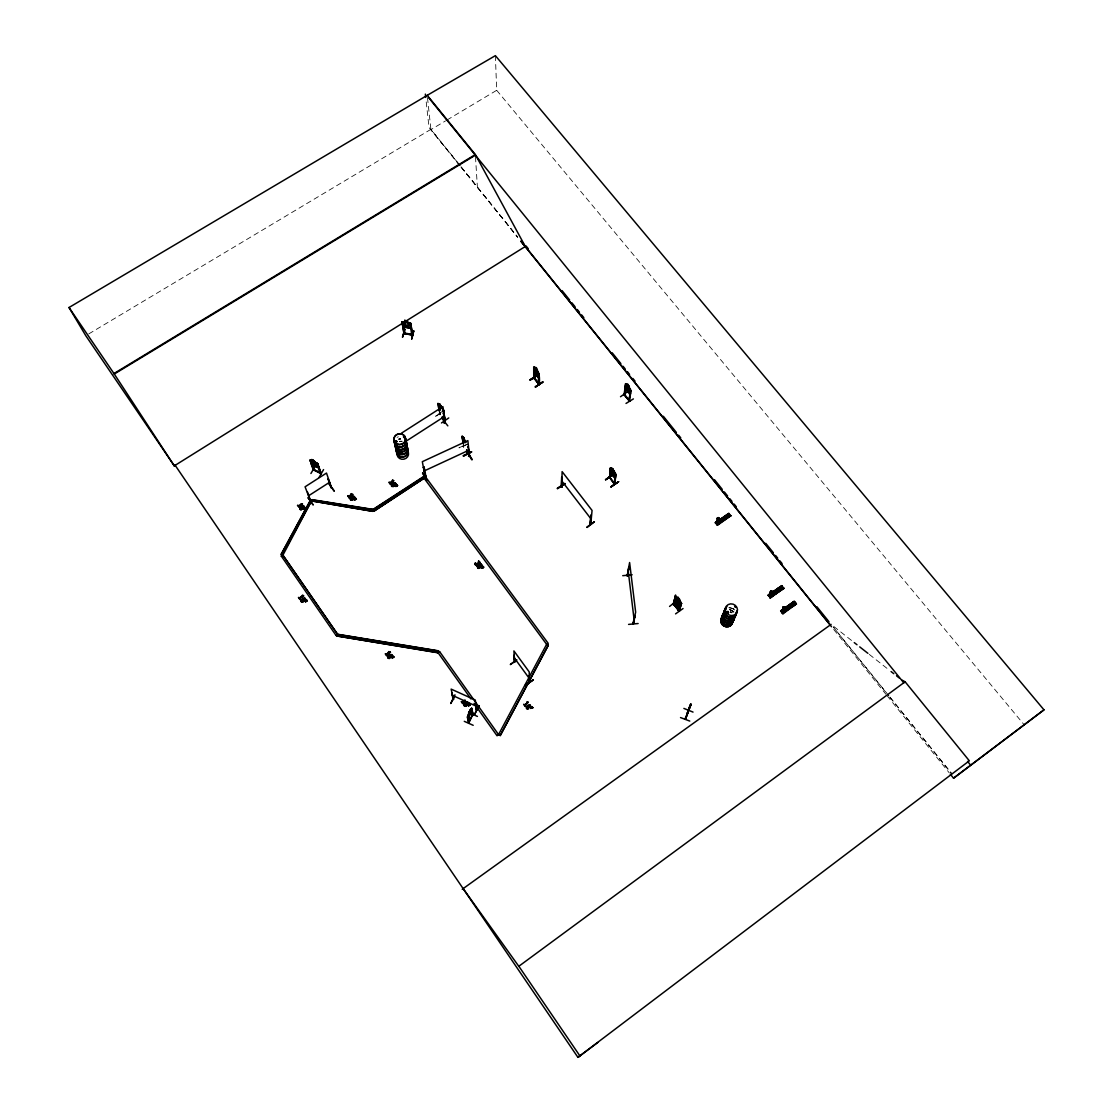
<?xml version="1.0" encoding="UTF-8"?>
<svg xmlns="http://www.w3.org/2000/svg" width="1113" height="1113" viewBox="0 0 1113 1113"><rect width="100%" height="100%" fill="white"/><g stroke="black" fill="none" stroke-linecap="round" stroke-linejoin="round"><path stroke-width="0.75" stroke-dasharray="5 3.75" d="M463.731 446.355L463.523 446.744M439.732 411.254L440.011 414.829L439.788 413.646M442.821 411.017L435.586 416.276L443.085 411.17M440.651 412.909L435.893 416.638M439.691 413.911L440.289 414.593M88.762 333.914L430.898 129.345L460.1 165.573M460.114 165.837L430.926 129.623L445.548 120.886M447.009 120.009L496.69 90.306L495.382 55.65M467.53 444.282L459.057 447.802L467.335 443.962M467.53 444.17L459.071 447.802M463.954 446.619L463.231 446.216M463.718 447.203L463.314 446.55M400.402 438.759L398.885 439.079A5.941 5.454 -10.2 0 1 400.402 438.759A5.843 5.37 -10.2 0 0 398.885 439.009M402.405 441.277A5.815 5.342 -10.2 0 0 399.414 441.541L402.475 441.346A5.815 5.342 -10.2 0 0 399.456 441.722M399.414 441.624L400.93 441.305M439.649 413.633L440.178 414.481M463.634 447.12L463.286 446.104M729.864 609.451L733.94 611.941A6.108 5.76 23.4 0 0 729.836 609.604L732.799 610.814M733.606 608.853L729.015 607.517A6.122 5.774 23.3 0 1 733.578 608.811L734.761 609.994M732.034 612.623L730.643 611.816A6.177 5.829 23.5 0 1 732.02 612.637A6.177 5.815 23.5 0 0 730.601 611.927M833.832 626.522L852.906 641.533M869.267 654.388L889.704 670.471M496.69 90.306L1024.085 724.702M460.017 165.809L429.02 127.508L425.903 99.113M461.102 167.159L517.684 237.083L461.172 166.922M888.87 695.764L833.289 627.064L888.744 695.862M889.969 697.114L952.088 773.883M889.83 697.211L951.81 774.105M461.199 167.187L517.726 237.333M833.707 629.457L886.004 694.359M887.089 695.708L949.194 772.784M439.482 411.434L440.011 414.829M427.489 97.652L430.926 129.623M475.488 156.877L477.407 187.304M728.945 607.851A6.122 5.774 23.3 0 1 734.566 610.272M729.752 609.827A6.08 5.732 23.4 0 1 733.759 612.178M730.518 612.122A6.094 5.746 23.5 0 1 731.881 612.929M397.049 437.437A5.871 5.384 -10.1 0 1 398.412 436.769M398.983 439.454A5.843 5.37 -10.2 0 1 400.471 439.148M398.913 439.218A5.941 5.454 -10.2 0 1 400.43 438.898"/><path stroke-width="1.5" d="M533.725 377.975L534.226 378.712L534.49 378.017M534.643 368.139L535.52 372.702L538.024 374.858L537.301 369.586C535.228 364.549 535.506 370.587 535.464 367.401L535.52 368.82C531.527 364.132 536.522 376.709 534.588 378.503M534.129 377.544L539.235 384.528L539.249 374.121L538.511 373.676L538.428 384.138C539.819 386.865 540.236 372.201 537.245 370.852M538.442 384.013L539.054 373.578M467.223 450.598L467.599 453.84L467.279 452.768M627.342 574.962L627.746 576.214L627.676 575.031M633.436 623.03L633.506 623.837L633.478 622.988M627.245 575.282L627.454 575.866M638.125 623.53L628.581 624.407M320.294 473.262L317.33 463.815L320.21 473.025M313.379 469.241L320.989 473.401L320.377 472.635M313.143 469.797L321.184 473.707L317.706 463.676L314.798 461.978M546.72 644.232L548.292 645.345L500.307 735.54L498.61 734.663L439.565 651.55L438.007 652.608L337.169 636.024L337.559 634.243L282.758 554.956L281.13 554.232L310.165 500.655L372.785 511.34L310.165 500.655M548.292 645.345L546.636 644.302L498.596 734.497L500.307 735.54M557.53 488.704L565.001 483.724M469.658 456.219L468.573 456.093M476.545 709.885L475.432 703.583L476.726 709.524M590.739 524.418L592.06 510.436L562.121 471.634L561.759 487.216L561.202 486.506L561.87 477.268L562.023 487.049L561.161 486.117M561.606 487.104L561.606 477.449M453.561 699.02L453.645 699.061M396.019 483.918L395.936 484.725M396.047 484.405L395.936 483.599M424.929 476.559L425.611 476.197M354.866 497.455L353.878 499.264M716.981 523.193L716.702 524.14L716.535 523.347M299.787 508.752L300.774 506.944L302.819 506.081M719.61 520.814L719.582 518.992M304.545 507.041L304.252 508.168M404.144 437.131L404.075 436.644M395.24 442L396.311 442.223L396.506 441.138M633.589 623.725L634.925 615.753L633.116 622.779M627.259 575.435L629.61 562.524L635.648 612.122L633.186 623.962L633.492 622.765M627.398 576.158L628.72 567.449L629.165 568.242M586.843 527.089L594.398 521.76L587.149 527.465M590.488 524.599L591.031 515.124L589.89 523.5M590.377 524.529L591.031 515.124M444.88 422.272L444.268 423.107L445.214 422.55M445.297 422.843L443.503 409.821L439.579 403.866L440.261 409L438.856 404.617L439.746 405.285L439.579 403.866M590.28 523.75L590.766 524.376L590.127 523.625M613.026 474.625L605.555 479.828L612.971 474.736M612.484 468.448L612.303 469.756L611.079 467.989C607.573 469.227 612.693 476.684 614.779 478.047L615.962 474.681L612.484 468.448L612.387 469.7L611.343 468.976L611.886 473.178L614.613 475.627L614.32 470.785M610.453 467.655L609.771 478.2L609.507 476.907M610.508 467.752L609.646 477.004M609.576 478.103L610.717 471.842M609.715 478.131L610.592 468.142L610.842 468.963M620.511 396.743L627.607 391.693M629.777 401.153L624.101 394.656L625.603 383.665L630.459 389.174L630.487 393.863L629.694 394.336L630.487 393.863M629.207 400.137L624.504 394.503L625.659 383.762M625.965 385.028L625.729 384.235L624.616 395.296L626.007 386.559M614.501 483.599L614.654 484.072M614.112 483.752L615.559 474.486L614.946 484.238M614.473 484.364L615.559 474.486M627.649 384.18L627.454 385.641L626.494 384.931L626.174 387.31L628.622 391.539L629.666 391.651L629.304 386.461L627.649 384.18L629.29 387.714M614.668 484.461L615.892 474.625M626.021 403.435L633.38 398.899M630.626 390.329L628.956 400.75L629.221 400.026M628.928 400.569L630.167 393.71M629.443 401.306L629.332 400.11L629.833 400.791M685.038 718.803L688.029 712.57L687.403 713.266M687.848 711.193L688.182 710.219L688.474 711.026M479.995 562.872C479.258 564.778 476.809 563.79 479.87 563.345M479.981 563.289L479.633 561.912M773.006 592.227L772.839 594.579M388.312 656.879L388.465 657.686M477.644 563.957L476.434 564.959L475.474 563.735M622.737 575.685L632.156 574.781M785.569 608.296L784.804 606.696L783.566 607.044M783.385 606.822L782.175 610.62L783.496 612.289L785.597 610.369L785.333 608.894M627.412 576.242L629.054 567.421M452.977 699.242L451.948 692.968L453.617 699.006M471.717 711.805L471.926 710.136L468.336 718.581M528.981 707.715L528.8 706.741M439.565 651.55L438.063 652.816L438.369 650.813L337.559 634.243L336.084 635.509L337.656 634.452L438.411 651.022L438.063 652.816L337.169 636.024M391.094 656.976L390.927 657.755M465.095 705.67L466.389 705.127L466.291 703.945M466.5 704.919L465.971 703.611L464.9 703.973M688.613 710.623L690.992 704.487L689.058 708.911M372.702 511.076L373.078 509.392L424.721 475.794L548.236 643.397L546.72 644.455L424.276 478.423M372.785 511.34L373.078 509.392L312.155 499.681L281.325 556.222L282.883 555.206L312.155 499.681M680.906 602.175L675.535 596.178L673.295 603.816L679.306 611.065L681.518 603.371L679.542 600.644M679.473 610.828C679.069 609.409 677.734 611.399 679.361 610.703M673.56 603.51C672.544 611.663 677.928 583.727 674.325 600.394M337.267 636.233L337.559 634.243M307.522 492.085L310.694 501.17M464.288 721.335L473.192 725.3M411.796 334.943L410.071 323.716L410.878 323.855L410.071 323.716M411.685 338.672L413.633 330.756L411.838 338.881M411.713 338.895L413.786 330.978M472.775 714.226L468.615 722.921M404.84 329.406L402.489 337.267L404.868 329.225M407.525 321.045L404.631 320.447L407.525 321.045L407.664 322.436L409.194 323.146L409.612 325.692L408.332 326.526L403.991 324.704L403.56 322.158L404.937 321.963L404.729 320.502L404.854 321.81M409.64 322.742L402.002 321.88L404.075 333.274L412.589 335.124L410.767 323.313L409.626 322.687L410.655 323.41M410.558 328.224L403.755 327.027L402.642 325.525M411.337 327.055L410.474 328.168L403.852 326.916M402.002 321.88L403.936 333.58L412.561 335.055L410.669 323.313M402.183 322.339L404.951 333.427M303.515 600.366L302.082 601.41M303.529 600.728L303.32 599.768M590.321 524.195L590.154 523.319M468.921 456.26L469.477 455.565M790.147 607.142L789.117 606.446L790.411 606.112M614.613 484.392L609.521 477.324M425.583 475.905L424.846 476.308L425.834 476.169M735.623 607.267L735.095 606.446L735.498 607.378M735.498 607.044L735.206 606.376M728.208 611.663L727.526 612.804L727.707 611.524M727.179 612.164L727.985 611.747M728.653 612.637L727.888 611.343M669.567 606.446L675.494 601.66M724.925 518.616L724.716 517.782M539.193 384.416L533.725 377.599M675.911 597.222L675.633 596.345L674.088 604.596M533.711 377.71L538.929 384.625M538.386 383.679L539.262 384.11M675.869 603.997L677.831 606.418L675.786 604.053L675.814 599.879L678.86 602.634L679.125 606.307L678.04 605.389M675.855 604.109L676.203 603.121M677.553 598.196L677.914 597.194L679.904 599.643L679.848 603.858L676.036 599.142L676.537 597.389L677.636 598.126M677.97 597.305L677.692 598.238L675.48 596.081M677.956 605.458L677.692 606.362L678.095 605.5M675.563 613.875L683.048 608.547M678.485 610.731L679.82 605.917M680.989 602.982L681.546 603.663L680.989 602.982L678.527 610.703M678.902 611.232L681.448 603.302M771.337 591.365C771.768 589.695 769.055 592.631 769.598 594.857L770.919 596.512L772.728 594.495M728.987 513.803L715.909 523.388C714.602 519.604 719.777 523.249 718.581 523.847M717.37 518.018L718.706 517.601M722.615 517.684L724.563 520.008M723.979 516.752L725.913 519.075M725.175 515.931L727.123 518.241M726.539 514.999L728.472 517.308M727.443 514.373L729.391 516.682M729.265 514.15L715.506 522.901L729.015 513.844M687.778 711.764L687.472 712.668L690.825 703.959L685.302 719.36L688.029 712.57M468.615 722.81C470.493 722.281 467.432 722.685 467.919 717.44L470.479 713.127L470.855 709.704L470.103 710.915L470.02 710.052L470.201 710.97L471.105 708.8L467.377 716.911L467.738 718.859L468.364 718.483M350.205 498.36L350.205 499.487M689.698 706.755L690.143 705.517M464.024 705.739L463.843 705.336A1.447 1.419 -19.2 0 1 463.745 704.446L464.984 702.901M354.852 497.775L352.863 499.918L350.553 499.876M688.446 709.969L688.182 710.623M689.253 707.965L690.018 705.962M396.938 441.805L395.727 442.39M688.78 709.593L685.552 718.998M688.224 711.402L690.992 704.487M689.768 721.071L680.516 717.565M693.037 712.097L683.883 708.411M688.029 711.29L688.752 709.663M304.475 507.848L304.461 506.721M526.936 707.172L527.27 708.48L528.731 707.979M688.794 708.995L690.728 703.917M689.267 707.631L690.143 705.92M464.441 704.376L465.123 705.795M388.409 656.642L388.34 657.38M673.24 603.705L679.041 611.26M768.485 595.399L768.791 596.025L782.286 586.495L781.59 585.633L782.272 586.495M769.013 596.067L770.001 596.192M476.183 709.802L475.432 703.583M478.868 705.586L474.653 714.323L479.049 705.684M477.421 716.424L468.573 712.417M770.154 597.486L783.886 588.485L781.813 585.688L768.137 595.232L770.279 597.751L783.58 588.095M467.933 715.659L470.02 710.052M468.309 716.633L467.919 717.44M472.719 715.548L471.787 708.591L473.095 714.713M472.107 708.731L471.411 709.384M468.656 723.13L472.775 714.532L471.689 708.188L472.83 715.422M719.221 521.343L717.968 523.806L716.689 522.206L717.175 518.338M466.862 452.866L467.307 453.965L466.848 449.902M466.862 453.13L467.571 453.714M454.98 694.804L450.765 703.513L454.466 696.237M775.538 590.14L777.556 592.561M776.916 589.18L778.919 591.587M780.408 586.718L782.425 589.125M781.813 585.688L768.095 595.163L768.777 596.025M614.96 483.96L614.084 483.473M781.034 611.148L794.167 601.312L780.672 610.954L782.968 613.792L796.365 603.914L794.39 601.368L780.644 610.912M782.411 610.174L784.095 612.289M782.62 611.19C781.229 612.54 783.719 611.148 781.966 611.218L782.189 612.595L781.702 611.747M782.717 613.263L795.781 603.316L796.338 603.942L782.286 612.957L795.809 603.357L796.463 604.178M785.221 608.964L785.667 607.962M788.115 605.862L790.147 608.296M303.752 601.549L304.072 600.825M789.479 604.888L791.51 607.322M792.985 602.411L795.016 604.832M500.294 735.359L548.306 645.137M337.656 634.452L282.883 555.206L281.255 554.483L310.263 500.92M395.324 484.6L395.185 483.599L393.919 483.738M354.254 497.748L351.36 499.626M391.915 485.31C396.701 479.466 394.99 488.51 391.818 485.338M312.043 464.441C325.817 470.34 313.379 467.223 310.764 462.911M317.706 463.676L316.621 462.813M312.294 460.768L310.304 459.892L316.565 462.897M316.356 466.653L314.353 460.893L311.779 459.53L316.231 463.091L316.982 465.234L313.463 464.316L311.042 460.601L312.197 460.685M323.563 469.589L319.069 477.435M313.17 469.575L314.033 470.229L311.918 463.745M310.652 460.921L310.082 460.295L314.033 470.229M310.917 473.498L315.438 465.763M300.468 508.057L300.649 509.253M723.867 517.754L723.728 518.728L724.716 518.811M526.616 706.477L526.254 707.353A1.447 1.419 -2.1 0 0 526.352 708.132L526.741 708.786M529.426 682.283L529.009 675.563L529.204 681.963M463.898 704.195L465.54 702.567M391.414 484.99L392.263 483.821M395.894 484.545L393.543 486.59L391.748 486.311M350.261 498.541L350.706 497.706M387.908 656.475L389.522 654.875L391.581 654.639M388.451 656.781L389.23 655.821M395.296 441.36L396.979 441.416M471.189 708.925L471.592 708.146M318.123 467.474L318.777 466.764M468.949 722.407L467.989 716.494M718.177 517.573L719.443 518.895M480.343 567.505L478.284 568.423L477.533 566.086L476.948 566.475M466.959 705.364L465.749 706.352M466.375 705.002L465.304 705.67M351.026 498.248L350.998 499.667M303.919 601.117L302.68 601.938A1.628 1.516 -24.7 0 1 301.72 601.91L301.025 601.354M328.224 479.188L331.451 487.689M830.298 624.963L520.954 241.09L525.308 246.488L475.348 154.568L427.239 95.328L69.02 307.508L113.957 373.537L174.296 465.86L175.172 465.317L577.925 1057.35L969.34 760.819L905.119 681.782L901.961 680.113M391.873 484.169L391.373 485.936M395.685 484.865L392.013 486.492M350.47 498.221L352.626 496.468M303.348 600.77L302.499 601.354M300.371 507.291L299.856 509.072M304.183 507.987L300.774 509.754M527.117 707.033L528.035 706.157L528.967 707.172M388.632 656.531L389.508 655.654L390.51 656.976M445.158 422.926L442.891 406.607L401.306 433.277M395.101 484.628C393.891 487.104 390.009 485.644 393.126 483.988M300.747 508.001C303.404 504.384 305.477 508.446 301.247 509.17M303.877 508.321L301.122 509.768M538.302 377.488L538.942 377.084M404.102 437.047L403.407 436.853M532.306 707.2L530.762 708.466L532.306 707.075L532.751 707.812L532.306 707.075M783.176 606.808L783.218 607.837M470.256 705.016L469.797 704.279L468.253 705.67L470.256 705.016L468.517 706.045M477.797 564.959L477.282 565.293A1.558 1.475 -7 0 1 476.392 565.418L476.086 565.334M526.978 706.212L528.021 705.364M785.486 610.439L785.458 609.409M392.138 657.783L393.71 656.545L394.183 657.282L392.193 657.922L393.71 656.545M468.949 722.295L468.74 713.725M483.209 566.559L481.971 568.256C484.461 568.576 482.805 565.543 483.64 567.296M390.148 657.435L388.423 657.546M527.381 706.755L528.466 706.532M305.226 601.437L306.729 600.088L307.202 600.825L305.477 601.799L306.729 600.088M388.98 655.195L387.769 656.837A1.447 1.377 -23.3 0 0 387.839 657.713M950.279 774.133L953.549 778.196L1043.98 709.844L495.382 55.65L427.239 95.328M953.549 778.196L1043.98 709.844M395.602 486.214L397.077 484.892L397.522 485.63L395.852 486.562M354.699 500.113L355.923 498.443L356.383 499.181L354.449 499.765L355.923 498.443M304.044 509.17L305.588 508.029L306.047 508.766L304.35 509.698M304.113 509.351L305.588 508.029M597.876 1042.436L577.925 1057.35L579.873 1055.875L518.853 966.251L905.119 681.782M424.985 476.141L373.147 509.657L312.266 499.96M438.508 403.713L437.868 403.463L439.816 405.229M439.079 408.68L438.466 406.788L440.428 410.238M442.765 408.735L438.397 403.699M675.911 597.737L680.906 605.152L675.911 597.737L674.965 597.834L675.953 597.834M674.854 601.507L679.361 607.225M680.085 607.67L679.347 607.155M444.797 419.796L444.977 420.631M448.762 417.931L441.458 422.968M674.77 598.585L679.737 605.987M680.766 605.848L679.695 605.889M444.393 420.088L443.336 409.89L445.228 420.45L442.431 417.18M443.85 410.488L443.085 410.071M438.55 404.798L438.299 404.019L439.259 409.779M462.229 889.273L831.105 624.379M404.756 333.719L403.254 324.036M782.522 613.249L795.976 603.496M782.662 613.416L796.087 603.705M783.886 607.295L783.288 606.905M782.175 610.62L783.608 612.206M785.138 608.588L794.557 601.813M785.291 608.7L794.445 601.674M781.34 611.774L794.807 602.133M782.578 611.969L781.855 611.301M770.474 592.088L769.709 594.787L771.031 596.443M781.896 586.022L768.485 595.664L781.966 586.12M768.735 595.97L782.161 586.287M769.556 596.053L770.419 595.511L769.653 596.151M769.876 595.998L770.321 595.344L769.347 595.872M770.252 597.778L783.385 587.734L769.737 597.208L770.377 598.015M770.335 597.959L783.761 588.221M351.165 497.553L353.503 496.44M533.35 679.918L525.447 685.441M526.769 684.523L533.238 679.737M474.055 703.43L497.052 735.763L498.596 734.497M300.844 507.125L302.374 506.234M351.318 498.207L354.045 497.135M533.197 679.709L525.28 685.093M528.174 702.442L525.016 705.252L525.127 706.407L523.667 704.279L524.64 704.849C528.091 705.002 526.379 700.87 528.021 702.317M527.298 701.746L527.465 702.887M527.465 702.762L524.64 704.849M530.901 706.435L530.038 704.974M516.877 659.884L510.311 664.586L514.456 661.498L514.735 662.138L514.109 655.098L514.387 662.388L514.484 661.567M514.665 661.901L513.914 650.924L529.218 671.918L529.385 682.366M301.637 507.111L300.357 508.655L301.067 509.392M715.381 522.665L717.454 525.308L730.726 515.82L728.82 513.357L715.283 522.609L715.909 523.388M715.617 523.027L728.792 513.441M730.476 515.625L716.814 524.515L730.587 515.778M717.203 525.002L730.351 515.416L730.838 516.084M465.011 699.966L462.187 702.053L461.227 701.607L462.646 703.625L462.549 702.47L465.095 700.703M465.123 700.828L462.549 702.47M468.406 703.639L468.406 702.651M564.75 483.432L557.223 488.496L565.028 483.612M386.253 654.388L389.049 652.329L386.253 654.388L385.251 653.818L386.684 655.919L386.573 654.764L390.399 652.19L386.573 654.764M389.258 651.815L388.548 651.592L389.105 652.468M392.166 655.599L392.458 656.322L392.875 655.613M474.778 563.484L475.362 563.095L474.973 564.249M479.647 562.079L478.632 561.063L478.326 561.745M612.734 474.458L605.472 479.717M615.962 474.681L615.364 473.456M480.482 567.393A1.391 1.322 -6.8 0 0 480.44 566.587L479.828 565.543L480.913 564.806L482.611 566.28L481.025 563.985L478.91 565.404L479.592 566.267M479.842 565.71L480.913 564.806M616.073 475.126L615.308 474.653M615.559 477.727L614.668 478.006M611.079 467.989L615.28 473.512M422.537 473.108L426.877 480.635M313.115 504.885L307.995 497.608L313.045 504.704M299.703 598.349C308.913 593.02 299.077 597.514 299.828 599.49L298.437 597.417L299.439 598.001L302.458 595.497M626.16 383.985L625.603 383.665M625.089 387.129L625.534 389.091L629.777 394.28M304.614 598.084L305.532 599.921L305.435 598.53M630.946 390.468L629.471 401.25L624.184 394.712M442.598 419.267L447.829 425.862M444.922 422.62L444.504 423.357L445.214 422.843M443.016 413.187C444.449 411.49 442.612 421.827 444.644 423.274M374.149 511.048L425.723 477.171L374.149 511.048L373.147 509.657M389.355 482.096L389.898 482.959C393.626 481.901 391.206 479.773 393.64 480.663C383.943 487.091 397.077 480.287 392.75 480.385M392.639 481.178L392.472 480.079M392.597 480.997L389.898 482.959M390.315 484.364L388.938 482.36M533.725 370.406L538.428 377.53M534.254 372.368L538.386 377.446M538.358 372.382L534.268 367.179L535.603 368.765M348.216 495.633C346.727 498.207 356.063 491.737 348.703 496.301M351.346 493.602L351.875 494.089M349.106 496.968L352.765 494.395L349.106 496.968L349.162 497.914L347.785 495.897M537.273 375.137L529.871 379.909L537.509 375.401M537.537 375.29L530.164 380.27M539.249 374.121L538.511 373.676M349.051 496.788L349.162 497.914M297.894 505.191L298.437 506.067L301.4 503.66M298.715 506.359C298.034 508.377 302.903 503.257 301.86 503.674M298.785 506.54L302.472 503.952M297.463 505.469L299.174 507.027M406.203 441.11L444.226 416.652M308.51 495.828L329.601 482.277M469.533 456.316L467.85 440.609L422.328 461.686L425.166 476.934L425.889 476.503L424.123 467.043L423.357 467.404L424.123 467.043M302.472 599.295L301.567 601.215M174.296 465.86L401.723 323.716M404.673 321.88L526.087 246.001L528.258 248.7M175.228 465.401L174.365 465.944L85.784 335.695L69.02 307.508M527.479 705.823L530.038 705.099M113.957 373.537L475.348 154.568M114.263 374.038L475.376 155.194M353.336 499.417L351.152 500.168M392.806 483.668L395.282 483.028M352.724 497.094L350.748 498.861L351.193 499.765M530.762 708.341L532.751 707.687M477.213 564.583L475.585 564.068M466.403 705.92L465.721 706.226A1.642 1.614 -19.1 0 1 464.747 706.185M483.626 567.143L481.971 568.256M479.522 568.34L480.51 566.948A1.391 1.322 -6.8 0 0 480.426 566.42L479.828 565.543M395.811 486.367L397.48 485.449M304.28 509.517L306.047 508.766M477.296 565.46L478.117 563.985M478.896 563.498L479.286 562.455M728.319 612.915L726.9 612.303M776.999 590.154L776.596 591.073L777.709 591.337M389.912 657.616L388.687 657.797M723.853 517.809L724.702 517.837M392.472 656.35C392.708 654.527 388.715 655.028 390.663 655.947M390.329 655.348L390.844 656.169M479.425 567.477L478.228 567.602M303.766 599.517L303 598.947L304.392 598.766M393.334 483.348L394.252 482.972M469.422 455.94L468.615 456.247L469.394 455.593M472.093 459.613L467.543 452.24L472.051 459.613M467.697 446.842C468.476 444.365 469.283 459.099 468.559 455.996M425.11 476.601L425.709 476.225M302.458 506.846L303.557 506.61M423.997 471.036L468.837 450.236M463.286 455.648L471.578 451.781L463.523 456.219M463.342 455.871L471.62 452.017M463.008 441.388L462.201 436.199L462.966 443.252M462.827 437.59L463.453 438.466L463.37 437.089L465.429 442.487M462.925 437.437L462.591 436.574L464.371 439.398M464.622 439.677L463.272 437.145M464.747 440.859L465.707 442.459M465.554 702.693L467.557 702.192L468.963 703.444M321.101 473.735L317.622 463.648M390.44 652.329L389.48 651.856M303.612 595.998L302.639 595.525M302.541 504.133L301.581 503.646M466.333 703.026L468.044 703.207M528.592 708.911L528.258 709.023A1.642 1.614 -2 0 1 527.27 708.981M353.099 497.121L353.864 497.038M467.571 452.017L471.675 459.627M466.097 702.442L467.585 702.317M528.55 705.239L529.565 705.044M717.134 522.748L716.313 522.776M528.035 708.411L527.27 708.355M395.894 441.124L396.618 441.249M529.134 705.698L530.289 705.837M303.71 598.655L304.906 598.933M302.75 505.9L303.863 506.137M479.188 568.298L477.463 567.658M635.036 616.602L634.591 615.795M390.566 654.486L392.013 654.806M304.225 598.182L300.886 600.394A1.433 1.336 -24.7 0 0 300.941 601.243M717.482 517.948L717.148 518.741M528.174 702.317L527.312 701.872M404.102 332.857L404.715 332.968M310.416 459.864C310.708 465.846 317.469 478.785 310.082 460.295M453.422 699.632L451.155 689.114L475.265 700.007L476.754 709.774M396.117 442.111L395.477 441.805A5.857 5.384 -10.2 0 0 397.299 448.497A5.857 5.384 -10.2 0 0 404.798 447.843A5.857 5.384 -10.2 0 0 405.605 440.929M789.757 607.225L790.536 606.502M394.586 482.722L395.56 483.209M353.447 496.259L354.435 496.746M303.139 505.831L304.127 506.318M770.739 590.989L770.335 591.685M609.507 476.99L614.933 484.169L609.27 477.268M351.138 499.584L353.739 498.582L354.157 497.135M300.774 509.184L303.668 507.931L303.668 506.526M404.909 333.149L412.659 334.401M404.019 333.218L404.868 333.413M467.279 702.734L468.239 703.444M476.406 565.585L475.543 564.987M313.49 469.575L321.254 473.359M412.645 334.707L411.699 334.596M353.795 496.287L354.671 497.01M305.115 598.404L303.153 598.224L300.802 600.241A1.433 1.336 -24.7 0 0 300.872 601.09L301.094 601.521M534.379 367.207L533.711 366.928L533.753 378.17M452.462 695.402L476.197 706.143M468.615 712.988L469.074 715.256L470.145 711.165M438.425 403.769L438.981 410.85M467.488 716.953L468.531 722.921M388.409 658.284L388.674 658.409A1.642 1.572 -23.3 0 0 389.647 658.451M312.377 461.241L314.882 462.438M313.143 463.398L315.647 464.594M317.33 463.815L318.068 464.163L317.177 464.079M303 598.947L303.946 599.726M478.061 563.206L479.188 563.136L479.119 562.19M303.084 599.601L301.442 600.923M730.545 515.709L717.315 524.487M331.159 487.897L328.043 478.938M389.216 651.675L390.106 651.773M302.388 595.33L303.265 595.427M772.116 590.808L772.798 591.949M444.894 420.631L442.153 417.111M301.22 601.604L301.804 602.063A1.628 1.516 -24.7 0 0 302.75 602.091M854.269 642.604L856.996 644.747M859.723 646.89L867.903 653.317M891.068 671.542L893.795 673.685M896.508 675.828L899.234 677.97M529.162 706.435L528.438 706.004M479.439 561.815L478.632 561.063M477.95 567.338L479.021 567.853L479.8 566.489M783.858 588.457L783.204 587.622L770.001 597.542M784.707 606.766L785.486 607.837M782.926 613.764L782.272 612.929M462.118 436.24L463.328 443.948M395.505 442.362L395.393 442.125A5.941 5.454 -10.2 0 0 397.313 448.845A5.857 5.37 -10.2 0 0 404.882 448.289A5.857 5.37 -10.2 0 0 405.702 441.374M303.014 599.448L303.585 600.366M353.99 496.954L354.351 497.72M300.26 509.643L299.787 508.891M718.775 517.823L719.36 518.7M439.496 403.922L441.541 407.72L439.802 405.702M439.969 405.021L441.04 405.911M479.23 565.696L479.814 566.656M442.404 416.93L445.103 419.921M529.162 706.31L529.607 707.117M467.223 453.951L466.57 450.042M466.667 703.527L467.126 704.32M466.876 703.875L465.971 703.221M428.394 97.332L903.839 682.881M967.559 761.362L970.786 765.354M673.657 603.636L679.375 611.023M562.037 290.604L569.661 300.051M571.832 302.764L575.101 306.812M577.285 309.511L579.47 312.224M581.64 314.923L583.824 317.622M612.15 352.765L620.859 363.575M623.043 366.274L625.214 368.973M627.398 371.672L629.568 374.385M632.838 378.434L635.022 381.133M663.348 416.276L676.412 432.484M678.596 435.197L680.78 437.896M714.546 479.786L722.17 489.247M724.354 491.946L727.624 495.995M729.794 498.707L731.978 501.406M734.149 504.106L736.333 506.805M765.744 543.297L773.368 552.758M775.552 555.457L777.723 558.156M779.907 560.869L782.091 563.568M816.942 606.808L828.935 621.68M520.995 241.396L831.522 626.758M716.8 522.136L718.08 523.736M535.812 368.111L536.869 369.878L535.812 368.542M561.717 480.858L591.198 519.173M482.611 566.28L481.025 563.985M477.199 563.053L477.588 563.79M397.522 485.63L397.077 484.892M390.204 483.251L390.733 484.099M514.234 657.755L529.301 678.457M373.078 509.392L374.065 510.784M350.971 493.838L351.513 494.701M354.393 499.584L356.383 499.181M463.147 888.619L518.867 966.404M438.007 652.608L471.022 699.02M281.213 555.971L336.084 635.509M475.321 564.875L474.959 564.096M388.006 657.992L387.797 657.574A1.447 1.377 -23.3 0 1 387.714 656.698M390.802 656.03L391.15 657.115M462.493 436.616L465.624 442.501M422.843 472.969L426.07 479.105M303.863 599.573L304.211 600.658M719.318 519.882L719.68 521.134M772.659 593.02L773.034 593.869M305.477 601.799L307.202 600.825M310.68 500.586L310.805 501.476M310.68 501.462L305.073 486.798L326.499 473.067L331.632 488.092M627.718 575.045L627.732 576.117M311.779 459.53L313.866 465.457M463.078 439.816L463.843 442.028M468.921 712.543L469.769 710.79M438.007 403.49L438.995 409M442.487 408.805L442.793 411.1M475.39 563.136L475.488 563.901M628.163 570.579L634.09 619.496M463.495 438.856L463.745 441.082M425.361 94.104L425.723 97.443M463.091 439.023L463.62 443.809M463.37 437.089L463.551 438.411M534.031 367.457L534.115 378.629M735.985 612.86A6.219 5.871 23.3 0 1 731.77 619.134A6.219 5.871 23.3 0 1 724.41 615.976A6.219 5.871 23.3 0 1 726.079 608.602M735.095 616.31A6.108 5.76 23.4 0 1 726.093 620.275A6.108 5.76 23.4 0 1 725.37 610.606M734.983 616.505A6.08 5.732 23.4 0 1 726.024 620.456A6.08 5.732 23.4 0 1 725.3 610.814M736.667 611.051A6.163 5.802 23.2 0 1 729.071 617.2A6.163 5.802 23.2 0 1 725.746 607.865M735.957 614.279A6.135 5.788 23.3 0 1 726.914 618.258A6.135 5.788 23.3 0 1 726.191 608.547M736.862 612.359A6.247 5.885 23.2 0 1 727.652 616.421A6.247 5.885 23.2 0 1 726.914 606.529M733.384 618.842A6.066 5.718 23.6 0 1 725.913 624.908A6.066 5.718 23.6 0 1 722.643 615.712M724.535 612.484A6.177 5.815 23.5 0 0 722.88 619.802A6.094 5.746 23.5 0 0 730.1 622.988A6.094 5.746 23.5 0 0 734.218 616.839M733.564 620.15A6.149 5.802 23.6 0 1 724.507 624.143A6.149 5.802 23.6 0 1 723.784 614.404M724.549 612.665A6.094 5.746 23.5 0 0 722.907 619.885A6.177 5.815 23.5 0 0 730.17 622.946A6.177 5.815 23.5 0 0 734.357 616.713A6.177 5.829 23.5 0 1 726.789 622.793A6.177 5.829 23.5 0 1 723.464 613.416M395.616 442.251A5.857 5.37 -10.2 0 0 397.383 448.942A5.941 5.454 -10.2 0 0 404.909 448.177A5.941 5.454 -10.2 0 0 405.73 441.179M405.702 441.04A5.941 5.454 -10.2 0 1 404.882 448.052A5.941 5.454 -10.2 0 1 397.271 448.706A5.941 5.454 -10.2 0 1 395.477 441.931M406.106 443.447A5.829 5.356 -10.2 0 1 402.405 451.795A5.829 5.356 -10.2 0 1 395.574 445.659M405.842 439.941A5.885 5.398 -10.1 0 1 400.68 447.217A5.885 5.398 -10.1 0 1 394.545 440.929M404.158 437.659A5.885 5.398 -10.1 0 1 405.174 438.689M404.158 437.312A5.968 5.468 -10.1 0 1 405.313 444.254A5.968 5.468 -10.1 0 1 398.064 446.716A5.968 5.468 -10.1 0 1 394.405 440.623M405.076 438.244A5.885 5.398 -10.1 0 1 401.348 446.661A5.885 5.398 -10.1 0 1 394.447 440.484M406.148 443.614A5.843 5.37 -10.2 0 1 402.447 451.989A5.843 5.37 -10.2 0 1 395.588 445.84M407.233 448.678A5.871 5.398 -10.3 0 1 403.504 457.109A5.871 5.398 -10.3 0 1 396.618 450.918M407.581 450.918A5.76 5.301 -10.3 0 1 403.936 459.182A5.76 5.301 -10.3 0 1 397.188 453.102M407.108 448.442A5.788 5.328 -10.3 0 1 403.435 456.747A5.788 5.328 -10.3 0 1 396.645 450.64M406.676 446.271A5.815 5.342 -10.2 0 1 402.989 454.591A5.815 5.342 -10.2 0 1 396.172 448.469M406.676 445.937A5.899 5.412 -10.2 0 1 402.934 454.382A5.899 5.412 -10.2 0 1 396.033 448.177M406.579 445.826A5.815 5.342 -10.2 0 1 402.892 454.16A5.815 5.342 -10.2 0 1 396.075 448.038M463.857 705.461A1.447 1.419 -19.2 0 1 463.759 704.571M535.409 386.795L542.796 382.009L535.436 386.837M535.52 369.252L535.52 371.672L537.148 373.745L537.162 371.339L535.52 369.252M612.261 470.145L611.997 472.274L613.708 474.458L613.973 472.329L612.261 470.145M612.734 469.199L613.792 470.994L612.734 469.199M611.079 486.701L618.55 481.679L611.107 486.743M627.398 386.058L627.078 388.423L628.762 390.524L629.082 388.159L627.398 386.058M627.885 384.945L628.915 386.726L627.885 384.945M676.801 601.103L676.301 602.815L678.137 605.082L678.638 603.371L676.801 601.103M677.525 598.613L677.024 600.352L678.86 602.634L679.375 600.909L677.525 598.613M676.398 603.983L677.497 605.75L676.398 603.983M678.179 597.931L679.278 599.712L678.179 597.931M687.945 711.541L687.444 712.876L688.043 711.597M778.168 588.262L780.116 590.794L778.168 588.262M779.531 587.288L781.479 589.834L779.531 587.288M790.731 603.969L792.693 606.515L790.731 603.969M792.108 602.996L794.07 605.542L792.108 602.996M674.255 600.324L674.784 601.563L674.255 600.324M618.564 481.692L611.051 486.882L618.564 481.692M329.253 484.183L334.331 491.223L329.225 484.169M542.81 382.023L535.409 387.004L542.81 382.023M676.022 599.782L677.01 602.481L675.452 602.008L677.372 603.232L678.777 606.056L677.817 603.496L679.459 604.053L677.455 602.773L676.022 599.782M406.982 321.212L405.229 320.906L406.982 321.212M407.734 322.895L405.021 322.422L405.452 324.968L408.151 325.441L407.734 322.895M313.963 460.879L312.35 460.1L313.963 460.879M726.58 613.11A6.163 5.802 23.1 0 0 737.056 612.136A6.163 5.802 23.1 0 0 730.545 603.872A6.163 5.802 23.1 0 0 726.58 613.11M723.784 625.937A6.038 5.704 23.7 0 0 732.688 622.014A6.052 5.718 23.7 0 1 723.784 625.937A6.052 5.718 23.7 0 1 723.074 616.352A6.038 5.704 23.7 0 0 723.784 625.937M397.132 444.087A5.913 5.426 -10.1 0 0 405.619 438.619A5.913 5.426 -10.1 0 0 396.451 434.71A5.913 5.426 -10.1 0 0 397.132 444.087A5.913 5.426 -10.1 0 0 405.633 438.703A5.913 5.426 -10.1 0 0 396.478 434.793A5.913 5.426 -10.1 0 0 397.146 444.17"/></g></svg>
